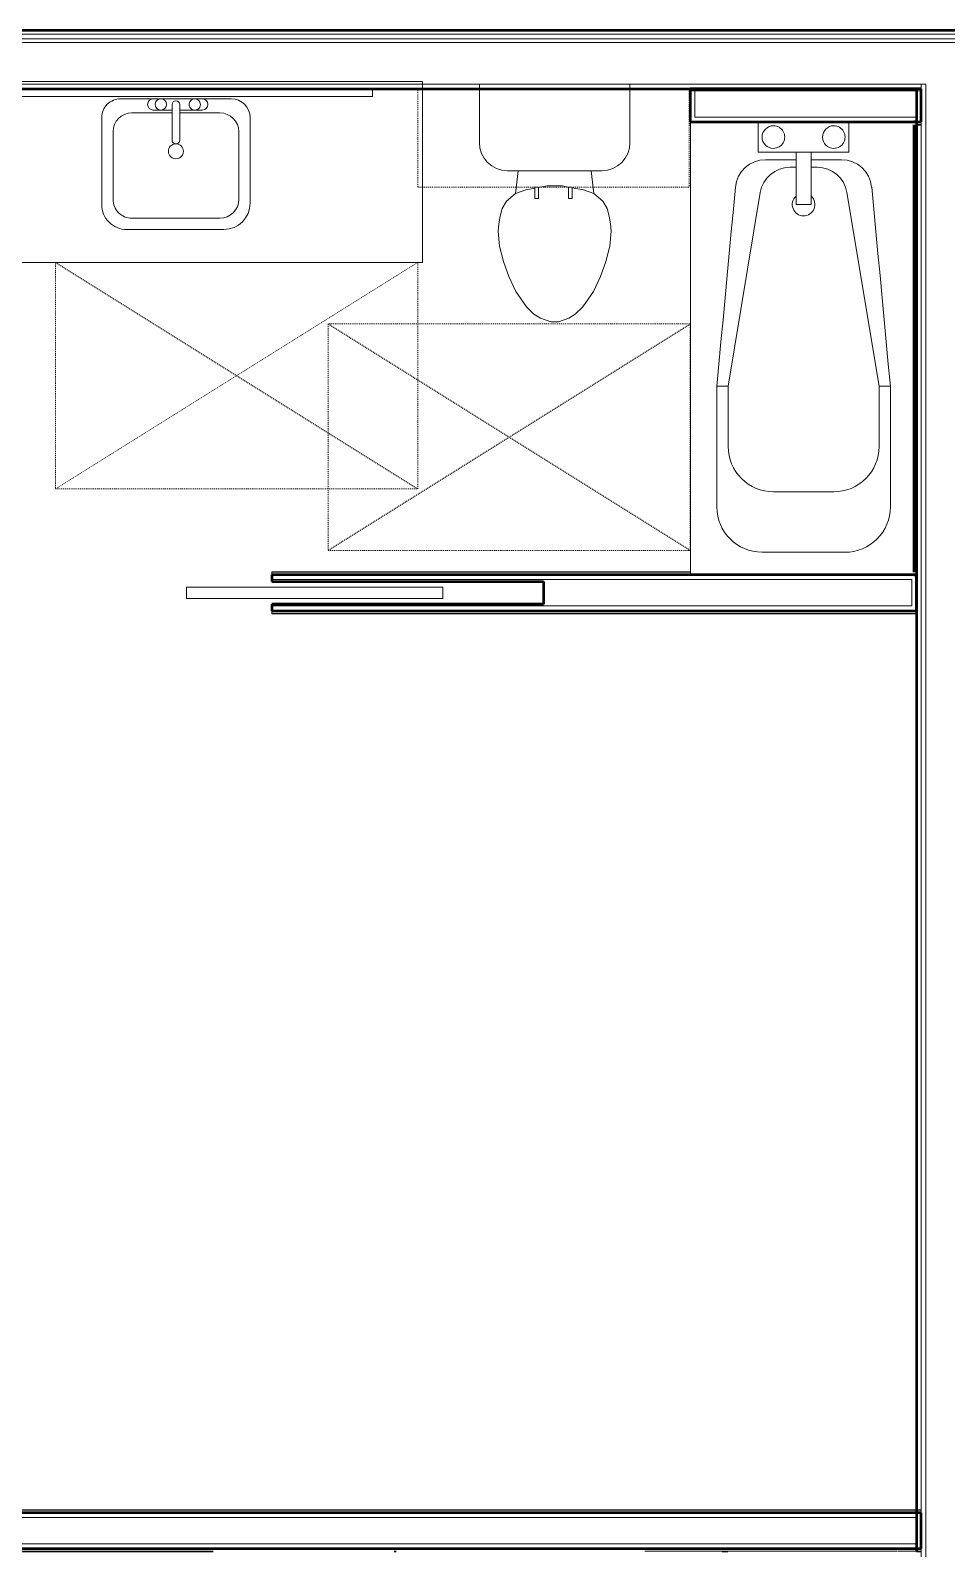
# Model space of a CAD drawing. Header units: inches. Extents: x -4235 to -464, y 9767 to 12344.
# Drawn here: x -3057.2 to -2935.8, y 10180 to 10381.2 of the extents above; entities that cross this region are included whole.
import ezdxf

# ---------------------------------------------------------------- set-up
doc = ezdxf.new("R2010")
doc.units = ezdxf.units.IN
doc.header["$MEASUREMENT"] = 0
doc.linetypes.add('Dash', pattern=[0.25, 0.125, -0.125])
for name, color, linetype, lineweight in [('0-1', 7, 'Continuous', 5), ('0-2', 10, 'Continuous', 9), ('A-DOOR-2', 130, 'Continuous', 20), ('A-FLOR-4', 192, 'Continuous', 9), ('A-GENM-HDLN-1', 7, 'Dash', 9), ('A-WALL-1', 250, 'Continuous', 50), ('A-WALL-2', 50, 'Continuous', 13), ('A-WALL-3', 10, 'Continuous', 9), ('A-WALL-4', 254, 'Continuous', 9), ('A-WALL-5', 7, 'Continuous', 9), ('I-WALL-1', 250, 'Continuous', 50), ('I-WALL-2', 10, 'Continuous', 9), ('I-WALL-3', 254, 'Continuous', 9), ('P-SANR-FIXT-1', 7, 'Continuous', 9), ('P-SANR-FIXT-2', 254, 'Continuous', 9), ('P-SANR-FIXT-3', 10, 'Continuous', 9), ('Q-CASE-1', 254, 'Continuous', 9), ('Q-CASE-2', 7, 'Continuous', 9), ('Q-CASE-3', 7, 'Dash', 9)]:
    doc.layers.add(name, color=color, linetype=linetype, lineweight=lineweight)

# ---------------------------------------------------------------- blocks, each defined once
blk = doc.blocks.new('Basic Wall _ INT - W4BØF - _5_8 GYP - 2X4 WOOD_BATT_ - 5_8 GYP_ - ___-2692891-BACKGROUND - 2ND FLOOR')
at = {"layer": 'A-WALL-3'}
for p, q in [((-2939.77, 10304.26), (-2939.77, 10304.28)), ((-2939.77, 10304.08), (-2939.77, 10304.14)), ((-2939.77, 10303.93), (-2939.77, 10304.07)), ((-2939.77, 10303.87), (-2939.77, 10303.93))]:
    blk.add_line(p, q, dxfattribs=at)
at = {"layer": 'A-WALL-4'}
for p, q in [((-3065.75, 10304.28), (-3065.75, 10304.26)), ((-3059.23, 10304.28), (-3065.75, 10304.28)), ((-3059.23, 10304.26), (-3059.23, 10304.28)), ((-3025.23, 10304.28), (-3025.23, 10304.26)), ((-2939.77, 10304.28), (-3025.23, 10304.28)), ((-2939.77, 10304.28), (-2939.77, 10304.24)), ((-2939.77, 10304.24), (-2939.77, 10304.18)), ((-3065.75, 10304.14), (-3065.75, 10304.08)), ((-3065.75, 10304.07), (-3065.75, 10303.93)), ((-3065.75, 10303.93), (-3065.75, 10303.87)), ((-3065.75, 10303.93), (-3059.23, 10303.93)), ((-3059.23, 10304.08), (-3059.23, 10304.14)), ((-3059.23, 10303.93), (-3059.23, 10304.07)), ((-3059.23, 10303.87), (-3059.23, 10303.93)), ((-3025.23, 10304.14), (-3025.23, 10304.08)), ((-3025.23, 10304.07), (-3025.23, 10303.93)), ((-3025.23, 10303.93), (-3025.23, 10303.87)), ((-3025.23, 10303.93), (-2939.77, 10303.93)), ((-2939.77, 10304.18), (-2939.77, 10304.17)), ((-2939.77, 10304.17), (-2939.77, 10304.16)), ((-2939.77, 10304.16), (-2939.77, 10304.16)), ((-2939.77, 10304.16), (-2939.77, 10303.99)), ((-2939.77, 10303.99), (-2939.77, 10303.87))]:
    blk.add_line(p, q, dxfattribs=at)
at = {"layer": 'A-WALL-5'}
for p, q in [((-3065.75, 10304.24), (-3065.75, 10304.28)), ((-3065.75, 10304.16), (-3065.75, 10304.24)), ((-3059.23, 10304.28), (-3059.23, 10304.24)), ((-3059.23, 10304.24), (-3059.23, 10304.16)), ((-3025.23, 10304.24), (-3025.23, 10304.28)), ((-3025.23, 10304.16), (-3025.23, 10304.24)), ((-3065.75, 10304.16), (-3059.23, 10304.16)), ((-3065.75, 10303.87), (-3065.75, 10304.16)), ((-3065.75, 10303.87), (-3059.23, 10303.87)), ((-3059.23, 10304.16), (-3059.23, 10303.87)), ((-3025.23, 10304.16), (-2939.77, 10304.16)), ((-3025.23, 10303.87), (-3025.23, 10304.16)), ((-3025.23, 10303.87), (-2939.77, 10303.87))]:
    blk.add_line(p, q, dxfattribs=at)
blk = doc.blocks.new('Basic Wall _ INT - W4BØF - _5_8 GYP - 2X4 WOOD_BATT_ - 5_8 GYP_ - ___-2692892-BACKGROUND - 2ND FLOOR')
at = {"layer": 'A-WALL-3'}
for p, q in [((-3065.75, 10309.16), (-3065.75, 10309.44)), ((-3065.75, 10309.44), (-3065.75, 10309.38)), ((-3065.75, 10309.38), (-3065.75, 10309.24)), ((-3065.75, 10309.23), (-3065.75, 10309.17)), ((-3065.75, 10309.09), (-3065.75, 10309.16)), ((-3065.75, 10309.05), (-3065.75, 10309.03)), ((-3065.6, 10309.38), (-3065.55, 10309.38)), ((-3065.54, 10309.38), (-3065.45, 10309.38)), ((-3065.44, 10309.38), (-3065.34, 10309.38))]:
    blk.add_line(p, q, dxfattribs=at)
at = {"layer": 'A-WALL-4'}
for p, q in [((-3065.75, 10309.07), (-3065.75, 10309.09)), ((-3065.75, 10309.03), (-3065.75, 10309.07)), ((-3059.23, 10309.03), (-3065.75, 10309.03)), ((-3065.6, 10309.44), (-3065.55, 10309.44)), ((-3065.54, 10309.44), (-3065.45, 10309.44)), ((-3065.44, 10309.44), (-3065.34, 10309.44)), ((-3065.34, 10309.38), (-3059.23, 10309.38)), ((-3059.23, 10309.38), (-3059.23, 10309.44)), ((-3059.23, 10309.24), (-3059.23, 10309.38)), ((-3059.23, 10309.17), (-3059.23, 10309.23)), ((-3059.23, 10309.03), (-3059.23, 10309.05)), ((-3025.23, 10309.44), (-3025.23, 10309.38)), ((-3025.23, 10309.38), (-3025.23, 10309.24)), ((-3025.23, 10309.38), (-2969.74, 10309.38)), ((-3025.23, 10309.23), (-3025.23, 10309.17)), ((-3025.23, 10309.05), (-3025.23, 10309.03)), ((-2969.74, 10309.03), (-3025.23, 10309.03))]:
    blk.add_line(p, q, dxfattribs=at)
at = {"layer": 'A-WALL-5'}
for p, q in [((-3059.23, 10309.16), (-3065.75, 10309.16)), ((-3065.34, 10309.44), (-3059.23, 10309.44)), ((-3059.23, 10309.44), (-3059.23, 10309.16)), ((-3059.23, 10309.16), (-3059.23, 10309.07)), ((-3059.23, 10309.07), (-3059.23, 10309.03)), ((-3025.23, 10309.16), (-3025.23, 10309.44)), ((-3025.23, 10309.44), (-2969.74, 10309.44)), ((-2969.74, 10309.16), (-3025.23, 10309.16)), ((-3025.23, 10309.07), (-3025.23, 10309.16)), ((-3025.23, 10309.03), (-3025.23, 10309.07))]:
    blk.add_line(p, q, dxfattribs=at)
blk = doc.blocks.new('POCKET - FLUSH - 2-10 x 6-8-2882530-BACKGROUND - 2ND FLOOR')
at = {"layer": 'A-DOOR-2'}
for p, q in [((-39.67, -0.75), (-39.67, 0.75)), ((-39.67, 0.75), (-5.67, 0.75)), ((-5.67, 0.75), (-5.67, -0.75)), ((-5.67, -0.75), (-39.67, -0.75))]:
    blk.add_line(p, q, dxfattribs=at)
blk = doc.blocks.new('Basic Wall _ INT - W4BØF - _5_8 GYP - 2X4 WOOD_BATT_ - 5_8 GYP_ - ___-2692895-BACKGROUND - 2ND FLOOR')
at = {"layer": 'A-WALL-3'}
for p, q in [((-3092, 10180.03), (-3092, 10180)), ((-3092, 10179.9), (-3092, 10179.96)), ((-3092, 10179.61), (-3092, 10179.9)), ((-3092, 10179.89), (-3092, 10179.83)), ((-3092, 10179.82), (-3092, 10179.68)), ((-3092, 10179.68), (-3092, 10179.61)), ((-3091.8, 10179.68), (-3091.84, 10179.68)), ((-3091.7, 10179.68), (-3091.78, 10179.68)), ((-3091.59, 10179.68), (-3091.68, 10179.68)), ((-3057.25, 10180.03), (-3033.02, 10180.03)), ((-3057.25, 10179.9), (-3056.17, 10179.9)), ((-3053.97, 10179.68), (-3057.25, 10179.68)), ((-3056.06, 10179.9), (-3033.02, 10179.9)), ((-3033.02, 10179.68), (-3053.91, 10179.68)), ((-3009.02, 10180.03), (-3008.77, 10180.03)), ((-3009.02, 10179.9), (-3008.77, 10179.9)), ((-3008.77, 10179.68), (-3009.02, 10179.68)), ((-3008.77, 10180.03), (-2975.77, 10180.03)), ((-2975.77, 10180.03), (-2939.77, 10180.03)), ((-2975.77, 10179.9), (-2940.67, 10179.9)), ((-2942.29, 10179.68), (-2975.77, 10179.68)), ((-2939.77, 10179.68), (-2942.2, 10179.68)), ((-2940.58, 10179.9), (-2939.77, 10179.9)), ((-2939.77, 10180.03), (-2939.15, 10180.03)), ((-2939.15, 10179.68), (-2939.77, 10179.68)), ((-2939.15, 10180.03), (-2939.15, 10179.99)), ((-2939.15, 10180), (-2939.15, 10180.03)), ((-2939.15, 10179.99), (-2939.15, 10179.9)), ((-2939.15, 10179.9), (-2939.15, 10179.61)), ((-2939.15, 10179.83), (-2939.15, 10179.89)), ((-2939.15, 10179.68), (-2939.15, 10179.82)), ((-2939.15, 10179.61), (-2939.15, 10179.68))]:
    blk.add_line(p, q, dxfattribs=at)
at = {"layer": 'A-WALL-4'}
for p, q in [((-3092, 10179.99), (-3092, 10180.03)), ((-3092, 10180.03), (-3057.25, 10180.03)), ((-3092, 10179.96), (-3092, 10179.99)), ((-3091.8, 10179.61), (-3091.84, 10179.61)), ((-3091.7, 10179.61), (-3091.78, 10179.61)), ((-3091.59, 10179.61), (-3091.68, 10179.61)), ((-3057.25, 10179.68), (-3091.59, 10179.68)), ((-3053.34, 10179.61), (-3057.25, 10179.61)), ((-3033.02, 10179.61), (-3053.32, 10179.61)), ((-3008.77, 10179.61), (-3009.02, 10179.61)), ((-2964.77, 10179.61), (-2965.52, 10179.61)), ((-2939.77, 10179.9), (-2939.15, 10179.9)), ((-2939.15, 10179.61), (-2939.77, 10179.61))]:
    blk.add_line(p, q, dxfattribs=at)
at = {"layer": 'A-WALL-5'}
for p, q in [((-3092, 10179.9), (-3057.25, 10179.9)), ((-3057.25, 10179.61), (-3091.59, 10179.61))]:
    blk.add_line(p, q, dxfattribs=at)
blk = doc.blocks.new('Basic Wall _ INT - W4BØF - _5_8 GYP - 2X4 WOOD_BATT_ - 5_8 GYP_ - ___-2692896-BACKGROUND - 2ND FLOOR')
at = {"layer": 'A-WALL-3'}
for p, q in [((-3092, 10184.9), (-3092, 10185.19)), ((-3092, 10185.19), (-3092, 10185.13)), ((-3092, 10185.13), (-3092, 10184.98)), ((-3092, 10184.98), (-3092, 10184.92)), ((-3092, 10184.84), (-3092, 10184.9)), ((-3092, 10184.8), (-3092, 10184.78)), ((-3091.7, 10185.13), (-3091.77, 10185.13)), ((-3091.59, 10185.13), (-3091.67, 10185.13)), ((-3068.27, 10185.13), (-3068.37, 10185.13)), ((-3068.18, 10185.13), (-3068.26, 10185.13)), ((-3068.12, 10185.13), (-3068.17, 10185.13)), ((-3063.23, 10185.13), (-3067.98, 10185.13)), ((-3067.98, 10184.78), (-3063.23, 10184.78)), ((-3063.02, 10185.13), (-3063.07, 10185.13)), ((-3062.93, 10185.13), (-3063.01, 10185.13)), ((-3062.81, 10185.13), (-3062.92, 10185.13)), ((-2939.15, 10185.13), (-2939.77, 10185.13)), ((-2939.77, 10184.78), (-2939.15, 10184.78)), ((-2939.15, 10185.13), (-2939.15, 10185.19)), ((-2939.15, 10185.19), (-2939.15, 10184.9)), ((-2939.15, 10184.98), (-2939.15, 10185.13)), ((-2939.15, 10184.92), (-2939.15, 10184.98)), ((-2939.15, 10184.9), (-2939.15, 10184.82)), ((-2939.15, 10184.82), (-2939.15, 10184.78)), ((-2939.15, 10184.78), (-2939.15, 10184.8))]:
    blk.add_line(p, q, dxfattribs=at)
at = {"layer": 'A-WALL-4'}
for p, q in [((-3092, 10184.82), (-3092, 10184.84)), ((-3092, 10184.78), (-3092, 10184.82)), ((-3092, 10184.78), (-3067.98, 10184.78)), ((-3091.7, 10185.19), (-3091.77, 10185.19)), ((-3091.59, 10185.19), (-3091.67, 10185.19)), ((-3068.39, 10185.13), (-3091.59, 10185.13)), ((-3068.27, 10185.19), (-3068.37, 10185.19)), ((-3068.18, 10185.19), (-3068.26, 10185.19)), ((-3068.12, 10185.19), (-3068.17, 10185.19)), ((-3063.23, 10185.19), (-3067.98, 10185.19)), ((-3063.85, 10184.9), (-3067.95, 10184.9)), ((-3063.23, 10184.9), (-3063.82, 10184.9)), ((-3063.23, 10184.78), (-2939.77, 10184.78)), ((-3063.02, 10185.19), (-3063.07, 10185.19)), ((-3062.93, 10185.19), (-3063.01, 10185.19)), ((-3062.81, 10185.19), (-3062.91, 10185.19)), ((-2939.77, 10185.13), (-3062.81, 10185.13)), ((-2939.15, 10185.19), (-2939.77, 10185.19)), ((-2939.15, 10184.9), (-2939.77, 10184.9))]:
    blk.add_line(p, q, dxfattribs=at)
at = {"layer": 'A-WALL-5'}
for p, q in [((-3067.98, 10184.9), (-3092, 10184.9)), ((-3068.39, 10185.19), (-3091.59, 10185.19)), ((-2939.77, 10184.9), (-3063.23, 10184.9)), ((-2939.77, 10185.19), (-3062.81, 10185.19))]:
    blk.add_line(p, q, dxfattribs=at)
blk = doc.blocks.new('M_Sink Vanity-Square - 500 x 440mm-V59-BACKGROUND - 2ND FLOOR')
at = {"layer": 'P-SANR-FIXT-1'}
for p, q in [((-5.72, 10.23), (7.14, 10.23)), ((-5.22, 8.73), (6.46, 8.73)), ((-9.22, -4.59), (-9.22, 6.73)), ((-7.72, -2.72), (-7.72, 6.23)), ((8.96, 6.23), (8.96, -2.72)), ((10.46, 6.91), (10.46, -4.59)), ((0.12, -6.33), (0.12, -1.59)), ((1.12, -6.33), (1.12, -1.59)), ((0.12, -5.22), (-5.22, -5.22)), ((-2.88, -5.59), (0.12, -5.59)), ((6.46, -5.22), (1.12, -5.22)), ((1.12, -5.59), (3.62, -5.59)), ((7.96, -7.09), (-6.72, -7.09)), ((3.62, -7.09), (-2.88, -7.09))]:
    blk.add_line(p, q, dxfattribs=at)
for centre, radius, start, end in [((-5.72, 6.73), 3.5, 90, 180), ((7.14, 6.91), 3.32, 360, 90), ((-5.22, 6.23), 2.5, 90, 180), ((6.46, 6.23), 2.5, 360, 90), ((0.62, -0.13), 1, 360, 180), ((0.62, -0.13), 1, 180, 0), ((0.62, -1.59), 0.5, 360, 180), ((-5.22, -2.72), 2.5, 180, 270), ((6.46, -2.72), 2.5, 270, 360), ((-6.72, -4.59), 2.5, 180, 270), ((-2.88, -6.34), 0.75, 90, 270), ((-1.88, -6.34), 0.75, 360, 180), ((2.62, -6.34), 0.75, 0, 180), ((3.62, -6.34), 0.75, 270, 90), ((7.96, -4.59), 2.5, 270, 0), ((-1.88, -6.34), 0.75, 180, 0), ((0.62, -6.33), 0.5, 180, 0), ((2.62, -6.34), 0.75, 180, 0)]:
    blk.add_arc(centre, radius, start, end, dxfattribs=at)
blk = doc.blocks.new('Toilet-Domestic-3D - Toilet-Domestic-3D-V132-BACKGROUND - 2ND FLOOR')
at = {"layer": 'P-SANR-FIXT-1'}
for p, q in [((-9.98, 11.75), (-9.98, 18.86)), ((9.98, 18.86), (9.98, 11.75)), ((6.25, 8.02), (-6.25, 8.02)), ((-4.86, 8.02), (-5.21, 5)), ((4.86, 8.02), (5.21, 5)), ((-5.21, 5), (-6.4, 4)), ((-3.84, 5.5), (-5.21, 5)), ((-2.65, 5.71), (-3.84, 5.5)), ((-1, 6), (-2.16, 5.8)), ((1, 6), (-1, 6)), ((1.85, 5.85), (1, 6)), ((3.84, 5.5), (2.34, 5.76)), ((5.21, 5), (3.84, 5.5)), ((6.4, 4), (5.21, 5)), ((-6.97, 3), (-7.24, 2)), ((-6.4, 4), (-6.97, 3)), ((6.97, 3), (6.4, 4)), ((7.24, 2), (6.97, 3)), ((-7.41, 1), (-7.5, 0)), ((-7.5, 0), (-7.33, -1.99)), ((-7.24, 2), (-7.41, 1)), ((7.41, 1), (7.24, 2)), ((7.33, -1.99), (7.5, 0)), ((7.5, 0), (7.41, 1)), ((-7.33, -1.99), (-6.79, -4)), ((6.79, -4), (7.33, -1.99)), ((-6.79, -4), (-6.06, -6)), ((6.06, -6), (6.79, -4)), ((-6.06, -6), (-5.13, -8)), ((5.13, -8), (6.06, -6)), ((-5.13, -8), (-3.74, -10)), ((3.74, -10), (5.13, -8)), ((-3.74, -10), (-2.74, -11)), ((2.74, -11), (3.74, -10)), ((-2.74, -11), (-1.87, -11.5)), ((-1.87, -11.5), (-0.5, -12)), ((-0.5, -12), (0.5, -12)), ((0.5, -12), (1.87, -11.5)), ((1.87, -11.5), (2.74, -11))]:
    blk.add_line(p, q, dxfattribs=at)
for centre, start, end in [((-6.25, 11.75), 180, 270), ((6.25, 11.75), 270, 360)]:
    blk.add_arc(centre, 3.73, start, end, dxfattribs=at)
at = {"layer": 'P-SANR-FIXT-2'}
for p, q in [((-9.98, 19.48), (9.98, 19.48)), ((-9.98, 18.86), (-9.98, 19.48)), ((9.98, 19.48), (9.98, 18.86))]:
    blk.add_line(p, q, dxfattribs=at)
blk = doc.blocks.new('Bath Vanity - Bath Vanity 60_-3150019-BACKGROUND - 2ND FLOOR')
at = {"layer": 'Q-CASE-1'}
for p, q in [((-29.26, 0.99), (-29.26, 0)), ((30.74, 0.37), (30.74, 0.99)), ((30.74, 0), (30.74, 0.37)), ((-29.26, 0), (30.74, 0))]:
    blk.add_line(p, q, dxfattribs=at)
at = {"layer": 'Q-CASE-2'}
for p, q in [((30.74, 24), (-29.26, 24)), ((-29.26, 24), (-29.26, 0.99)), ((30.74, 0.99), (30.74, 24))]:
    blk.add_line(p, q, dxfattribs=at)
blk = doc.blocks.new('Bath Tub - Maestro - 60_x30_-1352617-BACKGROUND - 2ND FLOOR')
at = {"layer": 'P-SANR-FIXT-1'}
for p, q in [((35, 26.5), (51, 26.5)), ((35, 26.5), (35, 25)), ((35, 25), (9.35, 20.74)), ((43, 25), (35, 25)), ((4, 21), (0.37, 21)), ((4, 16), (4, 21)), ((57, 20.5), (57, 9.5)), ((5, 16.03), (5, 20.04)), ((49, 11), (49, 19)), ((6, 16.8), (6, 16.03)), ((4, 14), (4, 16)), ((4, 16), (10.94, 16)), ((10.94, 14), (10.94, 16)), ((4, 9), (4, 14)), ((10.94, 14), (4, 14)), ((5, 9.96), (5, 14)), ((6, 14), (6, 13.2)), ((0.37, 9), (4, 9)), ((9.35, 9.26), (35, 5)), ((35, 3.5), (35, 5)), ((35, 5), (43, 5)), ((51, 3.5), (35, 3.5)), ((0.37, 0), (59.62, 0))]:
    blk.add_line(p, q, dxfattribs=at)
at = {"layer": 'P-SANR-FIXT-1', "flags": 128}
for points in [[(8.63, 24.03), (11.56, 24.3), (14.49, 24.58), (17.42, 24.85), (20.35, 25.13), (23.28, 25.4), (26.21, 25.68), (29.14, 25.95), (32.07, 26.23), (35, 26.5)], [(35, 3.5), (32.07, 3.77), (29.14, 4.05), (26.21, 4.32), (23.28, 4.6), (20.35, 4.87), (17.42, 5.15), (14.49, 5.42), (11.56, 5.7), (8.63, 5.97)]]:
    blk.add_lwpolyline(points, dxfattribs=at)
at = {"layer": 'P-SANR-FIXT-1'}
for centre, radius, start, end in [((51, 20.5), 6, 360, 90), ((43, 19), 6, 360, 90), ((9, 20.04), 4, 95.3558, 180), ((2, 19), 1.5, 360, 180), ((10, 16.8), 4, 99.4223, 180), ((2, 19), 1.5, 180, 360), ((10.94, 15), 1.5, 360, 136.7218), ((10.94, 15), 1.5, 222.0711, 360), ((2, 11), 1.5, 360, 180), ((10, 13.2), 4, 180, 260.5777), ((2, 11), 1.5, 180, 360), ((43, 11), 6, 270, 0), ((9, 9.96), 4, 180, 264.6442), ((51, 9.5), 6, 270, 360)]:
    blk.add_arc(centre, radius, start, end, dxfattribs=at)
at = {"layer": 'P-SANR-FIXT-2'}
for p, q in [((0.37, 21), (0, 21)), ((0, 9), (0.37, 9)), ((0, 0), (0.37, 0)), ((59.62, 0), (60, 0))]:
    blk.add_line(p, q, dxfattribs=at)
at = {"layer": 'P-SANR-FIXT-3'}
for p, q in [((60, 30), (0, 30)), ((0, 29.97), (0, 21)), ((60, 0), (60, 29.97)), ((0, 21), (0, 9)), ((0, 21), (0, 9)), ((0, 9), (0, 0))]:
    blk.add_line(p, q, dxfattribs=at)
blk = doc.blocks.new('ADA Clearances - 30_x48_-3054095-BACKGROUND - 2ND FLOOR')
at = {"layer": 'A-GENM-HDLN-1'}
for p, q in [((15, -24), (-15, 24)), ((-15, -24), (15, 24)), ((15, 24), (-15, 24)), ((-15, 24), (-15, -24)), ((15, -24), (15, 24)), ((-15, -24), (15, -24))]:
    blk.add_line(p, q, dxfattribs=at)
blk = doc.blocks.new('ADA Clearances - 30_x48_-V133-BACKGROUND - 2ND FLOOR')
at = {"layer": 'A-GENM-HDLN-1'}
for p, q in [((15, -24), (-15, 24)), ((-15, -24), (15, 24)), ((15, 24), (-15, 24)), ((15, -24), (15, 24)), ((-15, -24), (15, -24))]:
    blk.add_line(p, q, dxfattribs=at)
blk = doc.blocks.new('BATHROOM MIRROR - BATHROOM MIRROR 48_-V146-BACKGROUND - 2ND FLOOR')
at = {"layer": 'Q-CASE-2'}
for p, q in [((-23.26, -23), (24.74, -23)), ((-23.26, -23), (-23.26, -24)), ((24.74, -24), (-23.26, -24)), ((24.74, -24), (24.74, -23))]:
    blk.add_line(p, q, dxfattribs=at)
blk = doc.blocks.new('300 Series Wall Hung Cabinet_326 - 36_-2909953-BACKGROUND - 2ND FLOOR')
at = {"layer": 'Q-CASE-2'}
for p, q in [((-2.01, 14.69), (-2.5, 14.69)), ((-2.5, 14.69), (-2.5, 13.19)), ((-2.01, 13.19), (-2.01, 14.69)), ((2.49, 14.69), (2, 14.69)), ((2, 14.69), (2, 13.19)), ((2.49, 13.19), (2.49, 14.69)), ((-2.01, 13.19), (-2.5, 13.19)), ((2.49, 13.19), (2, 13.19))]:
    blk.add_line(p, q, dxfattribs=at)
at = {"layer": 'Q-CASE-3'}
for p, q in [((-18, 0.19), (-18, 13.19)), ((-18, 13.19), (18, 13.19)), ((18, 13.19), (18, 0.19)), ((18, 0.19), (-18, 0.19))]:
    blk.add_line(p, q, dxfattribs=at)
blk = doc.blocks.new('Basic Wall _ INT - W4FØF - INT - _5_8 GYP - 2X4 WOOD_BATT__ - ___-3084620-BACKGROUND - 2ND FLOOR')
at = {"layer": 'A-WALL-3'}
for p, q in [((-2939.15, 10369.03), (-2939.7, 10369.03)), ((-2939.7, 10368.68), (-2939.15, 10368.68)), ((-2939.15, 10369.03), (-2939.15, 10368.99)), ((-2939.15, 10369.01), (-2939.15, 10369.03)), ((-2939.15, 10368.99), (-2939.15, 10368.95)), ((-2939.15, 10368.95), (-2939.15, 10368.93)), ((-2939.15, 10368.93), (-2939.15, 10368.91)), ((-2939.15, 10368.91), (-2939.15, 10368.62)), ((-2939.15, 10368.83), (-2939.15, 10368.89)), ((-2939.15, 10368.68), (-2939.15, 10368.82)), ((-2939.15, 10368.62), (-2939.15, 10368.68))]:
    blk.add_line(p, q, dxfattribs=at)
at = {"layer": 'A-WALL-4'}
for p, q in [((-2969.77, 10369.03), (-2969.77, 10369.01)), ((-2969.77, 10368.89), (-2969.77, 10368.83)), ((-2969.77, 10368.82), (-2969.77, 10368.68)), ((-2969.77, 10368.68), (-2969.77, 10368.62)), ((-2939.7, 10368.91), (-2939.15, 10368.91)), ((-2939.7, 10368.62), (-2939.15, 10368.62))]:
    blk.add_line(p, q, dxfattribs=at)
at = {"layer": 'A-WALL-5'}
for p, q in [((-2969.77, 10368.99), (-2969.77, 10369.03)), ((-2969.77, 10368.91), (-2969.77, 10368.99)), ((-2969.77, 10368.62), (-2969.77, 10368.91))]:
    blk.add_line(p, q, dxfattribs=at)
blk = doc.blocks.new('CTR - 1st Phase - Unit Layouts_rvt-1-BACKGROUND - 2ND FLOOR')
at = {"layer": 'A-WALL-1'}
for p, q in [((-2939.15, 10373.41), (-2969.77, 10373.41)), ((-2969.77, 10373.41), (-2969.77, 10373.16)), ((-2969.77, 10373.16), (-2969.77, 10369.66)), ((-2939.15, 10373.16), (-2939.15, 10373.41)), ((-2939.15, 10369.66), (-2939.15, 10373.16)), ((-2969.77, 10369.66), (-2969.77, 10369.03)), ((-2969.77, 10369.03), (-2939.15, 10369.03)), ((-2939.74, 10369.03), (-2940.11, 10369.03)), ((-2940.11, 10368.66), (-2940.11, 10309.41)), ((-2939.74, 10309.03), (-2939.74, 10369.03)), ((-2939.15, 10369.03), (-2939.15, 10369.66)), ((-2939.77, 10309.03), (-3025.23, 10309.03)), ((-3025.23, 10309.03), (-3025.23, 10308.16)), ((-2940.11, 10309.03), (-2939.74, 10309.03)), ((-2939.77, 10308.41), (-2939.77, 10309.03)), ((-2939.77, 10304.91), (-2939.77, 10308.41)), ((-3025.23, 10308.16), (-2989.23, 10308.16)), ((-2989.23, 10308.16), (-2989.23, 10305.16)), ((-2989.23, 10305.16), (-3025.23, 10305.16)), ((-3025.23, 10305.16), (-3025.23, 10304.28)), ((-3025.23, 10304.28), (-2939.77, 10304.28)), ((-2939.77, 10304.28), (-2939.77, 10304.91)), ((-2939.15, 10184.78), (-3063.23, 10184.78)), ((-2939.15, 10184.15), (-2939.15, 10184.78)), ((-2939.15, 10180.65), (-2939.15, 10184.15)), ((-3092, 10180.03), (-2939.15, 10180.03)), ((-2939.15, 10180.03), (-2939.15, 10180.65))]:
    blk.add_line(p, q, dxfattribs=at)
at = {"layer": 'A-WALL-2'}
for p, q in [((-2969.77, 10373.16), (-2969.15, 10373.16)), ((-2969.15, 10373.16), (-2969.77, 10373.16)), ((-2969.15, 10373.16), (-2969.15, 10369.66)), ((-2939.77, 10373.16), (-2969.15, 10373.16)), ((-2939.77, 10373.16), (-2939.15, 10373.16)), ((-2939.77, 10369.66), (-2939.77, 10373.16)), ((-2939.15, 10373.16), (-2939.77, 10373.16)), ((-2939.77, 10369.66), (-2969.15, 10369.66)), ((-2940.4, 10308.41), (-3025.23, 10308.41)), ((-2940.4, 10304.91), (-2940.4, 10308.41)), ((-2940.4, 10304.91), (-3025.23, 10304.91)), ((-3063.85, 10184.15), (-2939.77, 10184.15)), ((-2939.77, 10180.65), (-2939.77, 10184.15)), ((-3092, 10180.65), (-2939.77, 10180.65))]:
    blk.add_line(p, q, dxfattribs=at)
at = {"layer": 'A-WALL-3'}
for p, q in [((-2939.15, 10373.41), (-2939.77, 10373.41)), ((-2939.15, 10373.41), (-2939.15, 10369.03)), ((-2940.11, 10369.03), (-2939.77, 10369.03)), ((-2939.74, 10309.03), (-2939.74, 10369.03)), ((-2939.7, 10369.03), (-2939.15, 10369.03)), ((-2969.74, 10309.03), (-3025.23, 10309.03)), ((-2939.77, 10309.03), (-2940.11, 10309.03)), ((-2939.77, 10309.03), (-2939.77, 10304.28)), ((-3025.23, 10304.28), (-2939.77, 10304.28)), ((-2939.77, 10184.78), (-3062.81, 10184.78)), ((-2939.15, 10184.78), (-2939.77, 10184.78)), ((-2939.15, 10184.78), (-2939.15, 10180.03)), ((-3057.25, 10180.03), (-3033.02, 10180.03)), ((-3009.02, 10180.03), (-3008.77, 10180.03)), ((-2975.77, 10180.03), (-2939.77, 10180.03)), ((-2939.77, 10180.03), (-2939.15, 10180.03))]:
    blk.add_line(p, q, dxfattribs=at)
at = {"layer": 'A-WALL-4'}
for p, q in [((-2969.77, 10369.03), (-2969.77, 10373.41)), ((-2939.77, 10373.41), (-2969.77, 10373.41)), ((-2940.11, 10368.66), (-2940.11, 10309.41)), ((-3025.23, 10308.16), (-3025.23, 10309.03)), ((-2989.23, 10308.16), (-3025.23, 10308.16)), ((-2989.23, 10305.16), (-2989.23, 10308.16)), ((-3025.23, 10304.28), (-3025.23, 10305.16)), ((-3025.23, 10305.16), (-2989.23, 10305.16))]:
    blk.add_line(p, q, dxfattribs=at)
at = {"layer": '0-2'}
for name, p, rotation in [('Bath Vanity - Bath Vanity 60_-3150019-BACKGROUND - 2ND FLOOR', (-3034.54, 10374.41), 180), ('BATHROOM MIRROR - BATHROOM MIRROR 48_-V146-BACKGROUND - 2ND FLOOR', (-3035.16, 10349.41), 180), ('300 Series Wall Hung Cabinet_326 - 36_-2909953-BACKGROUND - 2ND FLOOR', (-2987.9, 10373.59), 180), ('M_Sink Vanity-Square - 500 x 440mm-V59-BACKGROUND - 2ND FLOOR', (-3037.33, 10365.01), 180), ('Bath Tub - Maestro - 60_x30_-1352617-BACKGROUND - 2ND FLOOR', (-2969.74, 10369.03), 270.0000000000446), ('ADA Clearances - 30_x48_-V133-BACKGROUND - 2ND FLOOR', (-3029.9, 10335.41), 269.9999999999281), ('ADA Clearances - 30_x48_-3054095-BACKGROUND - 2ND FLOOR', (-2993.77, 10327.27), 269.9999999999413), ('POCKET - FLUSH - 2-10 x 6-8-2882530-BACKGROUND - 2ND FLOOR', (-3042.23, 10306.66), 180)]:
    blk.add_blockref(name, p, dxfattribs=dict(at, rotation=rotation))
for name, p in [('Toilet-Domestic-3D - Toilet-Domestic-3D-V132-BACKGROUND - 2ND FLOOR', (-2987.74, 10354.55)), ('Basic Wall _ INT - W4FØF - INT - _5_8 GYP - 2X4 WOOD_BATT__ - ___-3084620-BACKGROUND - 2ND FLOOR', (0, 0)), ('Basic Wall _ INT - W4BØF - _5_8 GYP - 2X4 WOOD_BATT_ - 5_8 GYP_ - ___-2692892-BACKGROUND - 2ND FLOOR', (0, 0)), ('Basic Wall _ INT - W4BØF - _5_8 GYP - 2X4 WOOD_BATT_ - 5_8 GYP_ - ___-2692891-BACKGROUND - 2ND FLOOR', (0, 0)), ('Basic Wall _ INT - W4BØF - _5_8 GYP - 2X4 WOOD_BATT_ - 5_8 GYP_ - ___-2692896-BACKGROUND - 2ND FLOOR', (0, 0)), ('Basic Wall _ INT - W4BØF - _5_8 GYP - 2X4 WOOD_BATT_ - 5_8 GYP_ - ___-2692895-BACKGROUND - 2ND FLOOR', (0, 0))]:
    blk.add_blockref(name, p, dxfattribs=at)
blk = doc.blocks.new('CTR - 1st Phase - Common Walls_rvt-1-BACKGROUND - 2ND FLOOR')
at = {"layer": 'A-WALL-2'}
for p, q in [((-3065.75, 10380.66), (-2805.27, 10380.66)), ((-3065.75, 10380.04), (-2805.27, 10380.04)), ((-3065.75, 10379.54), (-2805.27, 10379.54)), ((-3065.75, 10374.04), (-2939.15, 10374.04)), ((-2939.15, 10374.04), (-2938.52, 10374.04)), ((-2939.15, 10373.41), (-2939.15, 10374.04)), ((-2939.15, 10374.04), (-2938.52, 10374.04)), ((-2939.15, 10373.41), (-2939.15, 9988.44)), ((-2938.52, 10373.41), (-2938.52, 10374.04)), ((-2938.52, 10373.41), (-2938.52, 9988.44))]:
    blk.add_line(p, q, dxfattribs=at)
at = {"layer": 'I-WALL-1'}
for p, q in [((-2805.27, 10381.16), (-3065.75, 10381.16)), ((-3065.75, 10373.41), (-2939.77, 10373.41)), ((-2939.77, 10373.41), (-2939.77, 10179.65))]:
    blk.add_line(p, q, dxfattribs=at)
at = {"layer": 'I-WALL-2'}
for p, q in [((-2939.77, 10373.4), (-2939.77, 10373.16)), ((-2939.77, 10373.16), (-2939.77, 10369.66)), ((-2939.77, 10369.66), (-2939.77, 10369.04)), ((-2939.77, 10309.03), (-2939.77, 10304.28)), ((-2939.77, 10304.14), (-2939.77, 10303.87)), ((-2939.77, 10185.19), (-2939.77, 10185.07)), ((-2939.77, 10185.07), (-2939.77, 10184.98)), ((-2939.77, 10184.98), (-2939.77, 10184.92)), ((-2939.77, 10184.78), (-2939.77, 10184.15)), ((-2939.77, 10184.15), (-2939.77, 10180.65)), ((-2939.77, 10180.65), (-2939.77, 10180.03))]:
    blk.add_line(p, q, dxfattribs=at)
at = {"layer": 'I-WALL-3'}
for p, q in [((-2805.27, 10381.16), (-3065.75, 10381.16)), ((-3005.27, 10373.41), (-2997.72, 10373.41)), ((-2977.76, 10373.41), (-2939.77, 10373.41)), ((-2939.77, 10303.87), (-2939.77, 10185.19))]:
    blk.add_line(p, q, dxfattribs=at)

msp = doc.modelspace()

# ---------------------------------------------------------------- linework, layer by layer
at = {"layer": 'A-FLOR-4'}
msp.add_line((-3071.87, 10379.54), (-2798.65, 10379.54), dxfattribs=at)

# ---------------------------------------------------------------- block references
at = {"layer": '0-1'}
for name in ['CTR - 1st Phase - Unit Layouts_rvt-1-BACKGROUND - 2ND FLOOR', 'CTR - 1st Phase - Common Walls_rvt-1-BACKGROUND - 2ND FLOOR']:
    msp.add_blockref(name, (0, 0), dxfattribs=at)

doc.saveas('drawing.dxf')
